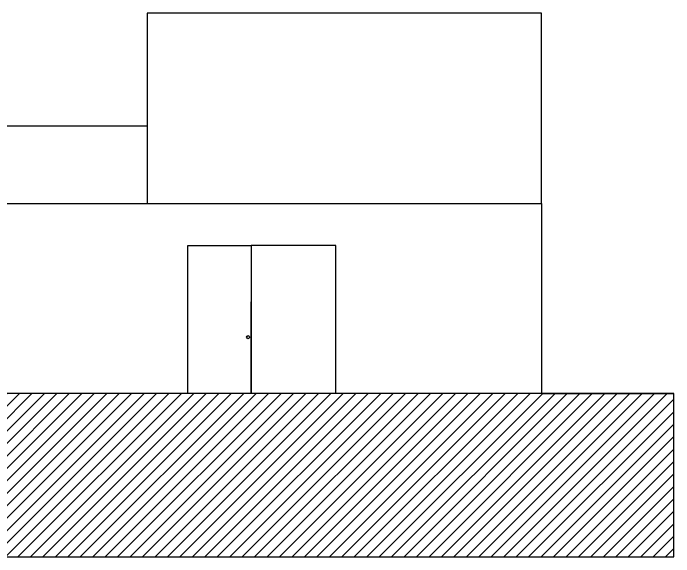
# Model space of a CAD drawing. Header units: inches. Extents: x 15 to 22798, y 21 to 21519.
# Drawn here: x 4037 to 4974, y 175 to 947 of the extents above; entities that cross this region are included whole.
import ezdxf

# ---------------------------------------------------------------- set-up
doc = ezdxf.new("R2010")
doc.units = ezdxf.units.IN
doc.header["$MEASUREMENT"] = 0

msp = doc.modelspace()

# ---------------------------------------------------------------- hatches: boundary and pattern name
h = msp.add_hatch()
h.set_pattern_fill('ANSI31', color=0, scale=100)
h.set_pattern_definition([(45, (-17488.1, -2052.29), (-8.838835, 8.838835), [])])
h.paths.add_polyline_path([(4974.47, 175.47), (4974.47, 407.41), (4786.84, 407.06), (4786.84, 407.41), (4494.84, 407.41), (3099.28, 407.41), (3099.28, 175.47)])

# ---------------------------------------------------------------- linework, layer by layer
for p, q in [((3845.84, 787.41), (4226.84, 787.41)), ((3476.84, 677.41), (4786.84, 677.41)), ((4786.84, 677.41), (4786.84, 407.06)), ((4284.84, 407.41), (4284.84, 617.41)), ((4284.84, 617.41), (4374.84, 617.41)), ((4494.84, 617.41), (4374.84, 617.41)), ((4374.84, 617.41), (4374.84, 407.41)), ((4374.84, 617.41), (4374.84, 487.41)), ((4494.84, 407.41), (4494.84, 617.41)), ((4374.84, 407.41), (4374.84, 537.41)), ((4374.84, 407.41), (4374.84, 537.41)), ((4374.84, 407.41), (4284.84, 407.41)), ((4374.84, 407.41), (4374.84, 407.41)), ((4374.84, 407.41), (4374.84, 407.41)), ((4786.84, 407.41), (4494.84, 407.41)), ((4786.84, 407.06), (4974.47, 407.41))]:
    msp.add_line(p, q)
msp.add_lwpolyline([(4226.84, 677.41), (4786.84, 677.41), (4786.84, 947.41), (4226.84, 947.41)], close=True)
at = {"ltscale": 12}
msp.add_lwpolyline([(4974.47, 407.41), (3099.28, 407.41), (3099.28, 175.47), (4974.47, 175.47)], close=True, dxfattribs=at)
msp.add_circle((4370.27, 487.41), 2.2)

doc.saveas('drawing.dxf')
